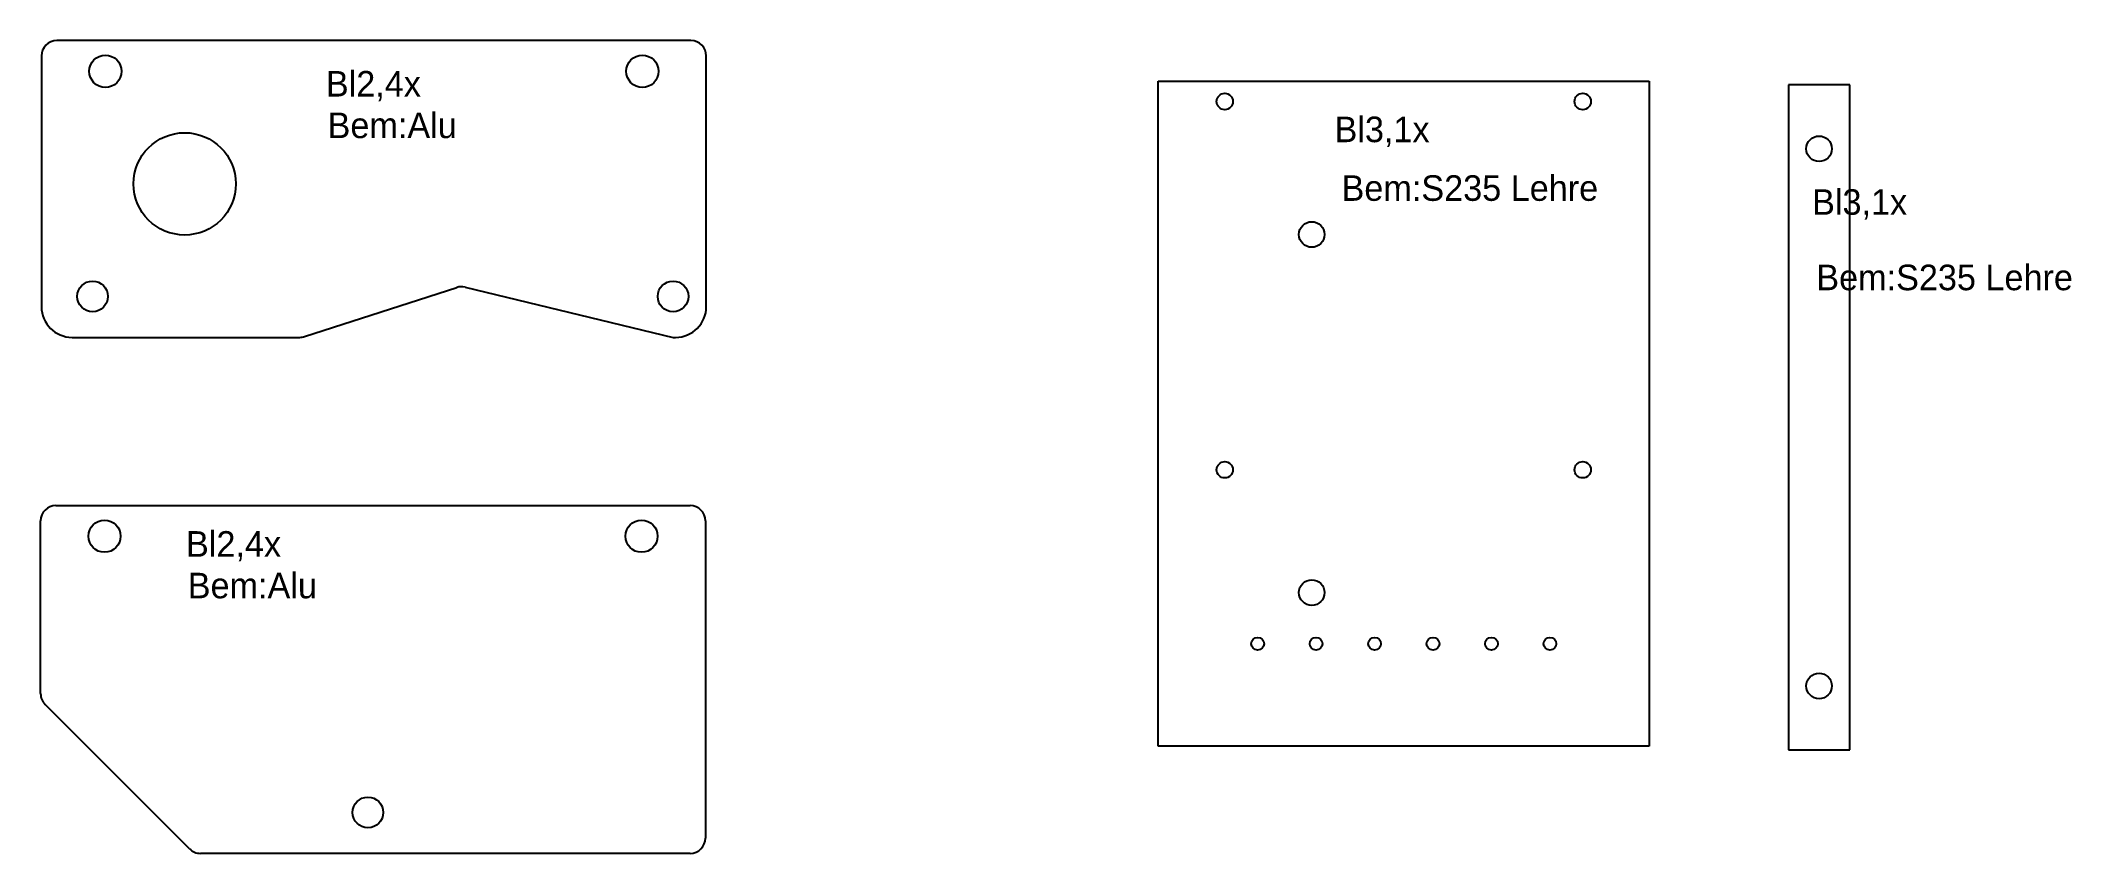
# Model space of a CAD drawing. Extents: x 0 to 397, y 0 to 159.
import ezdxf
from ezdxf.enums import TextEntityAlignment as Align

# ---------------------------------------------------------------- set-up
doc = ezdxf.new("R2010")
doc.units = 0
doc.layers.add('WHITE', color=7, linetype='CONTINUOUS')

msp = doc.modelspace()

# ---------------------------------------------------------------- linework, layer by layer
at = {"layer": 'WHITE', "linetype": 'CONTINUOUS'}
for p, q in [((127.1619, 158.873), (3.1617, 158.873)), ((0.1617, 155.873), (0.1617, 106.873)), ((130.1619, 106.873), (130.1619, 155.873)), ((218.5459, 20.977), (218.5459, 150.977)), ((218.5459, 150.977), (314.5459, 150.977)), ((314.5459, 150.977), (314.5459, 20.977)), ((341.7509, 150.227), (341.7509, 20.227)), ((353.7509, 150.227), (341.7509, 150.227)), ((353.7509, 20.227), (353.7509, 150.227)), ((51.610807, 101.017872), (81.358647, 110.613888)), ((82.982427, 110.675283), (123.6619, 100.873)), ((6.1617, 100.873), (50.689804, 100.873)), ((123.6619, 100.873), (124.1619, 100.873)), ((3, 68), (126.9999, 68)), ((0, 31.242641), (0, 65)), ((129.9999, 65), (129.9999, 3)), ((29.121321, 0.87868), (0.87868, 29.12132)), ((314.5459, 20.977), (218.5459, 20.977)), ((341.7509, 20.227), (353.7509, 20.227)), ((126.9999, 0), (31.242641, 0))]:
    msp.add_line(p, q, dxfattribs=at)
for centre, radius in [((12.6617, 152.873), 3.15), ((117.6619, 152.873), 3.15), ((231.5459, 146.977), 1.6), ((301.5459, 146.977), 1.6), ((28.1617, 130.873), 10), ((347.7509, 137.727), 2.5), ((248.5459, 120.977), 2.5), ((10.1617, 108.873), 3), ((123.6619, 108.873), 3), ((231.5459, 74.977), 1.6), ((301.5459, 74.977), 1.6), ((12.5, 62), 3.15), ((117.4999, 62), 3.15), ((248.5459, 50.977), 2.5), ((237.9709, 40.977), 1.25), ((249.4009, 40.977), 1.25), ((260.8309, 40.977), 1.25), ((272.2609, 40.977), 1.25), ((283.6909, 40.977), 1.25), ((295.1209, 40.977), 1.25), ((347.7509, 32.727), 2.5), ((63.9999, 8), 3)]:
    msp.add_circle(centre, radius, dxfattribs=at)
for centre, radius, start, end in [((3.1617, 155.873), 3, 90, 180), ((127.1619, 155.873), 3, 0, 90), ((82.27965, 107.75876), 3, 76.452061, 107.878587), ((6.1617, 106.873), 6, 180, 270), ((124.1619, 106.873), 6, -90, 0), ((50.689804, 103.873), 3, -90, -72.121411), ((3, 65), 3, 90, 180), ((126.9999, 65), 3, 0, 90), ((3, 31.242641), 3, 180, 225.000014), ((31.242641, 3), 3, -135, -90), ((126.9999, 3), 3, -90, 0)]:
    msp.add_arc(centre, radius, start, end, dxfattribs=at)

# ---------------------------------------------------------------- texts
at = {"layer": 'WHITE'}
for s, p in [('Bl2,4x', (55.776127, 152.942214)), ('Bem:Alu', (56.109252, 144.817214)), ('Bl3,1x', (253.006601, 144.022342)), ('Bem:S235 Lehre', (254.371747, 132.555109)), ('Bl3,1x', (346.382638, 129.824815)), ('Bem:S235 Lehre', (347.201726, 115.081231)), ('Bl2,4x', (28.432443, 62.985456)), ('Bem:Alu', (28.765568, 54.860456))]:
    msp.add_text(s, height=5, dxfattribs=at).set_placement(p, align=Align.TOP_LEFT)

doc.saveas('drawing.dxf')
